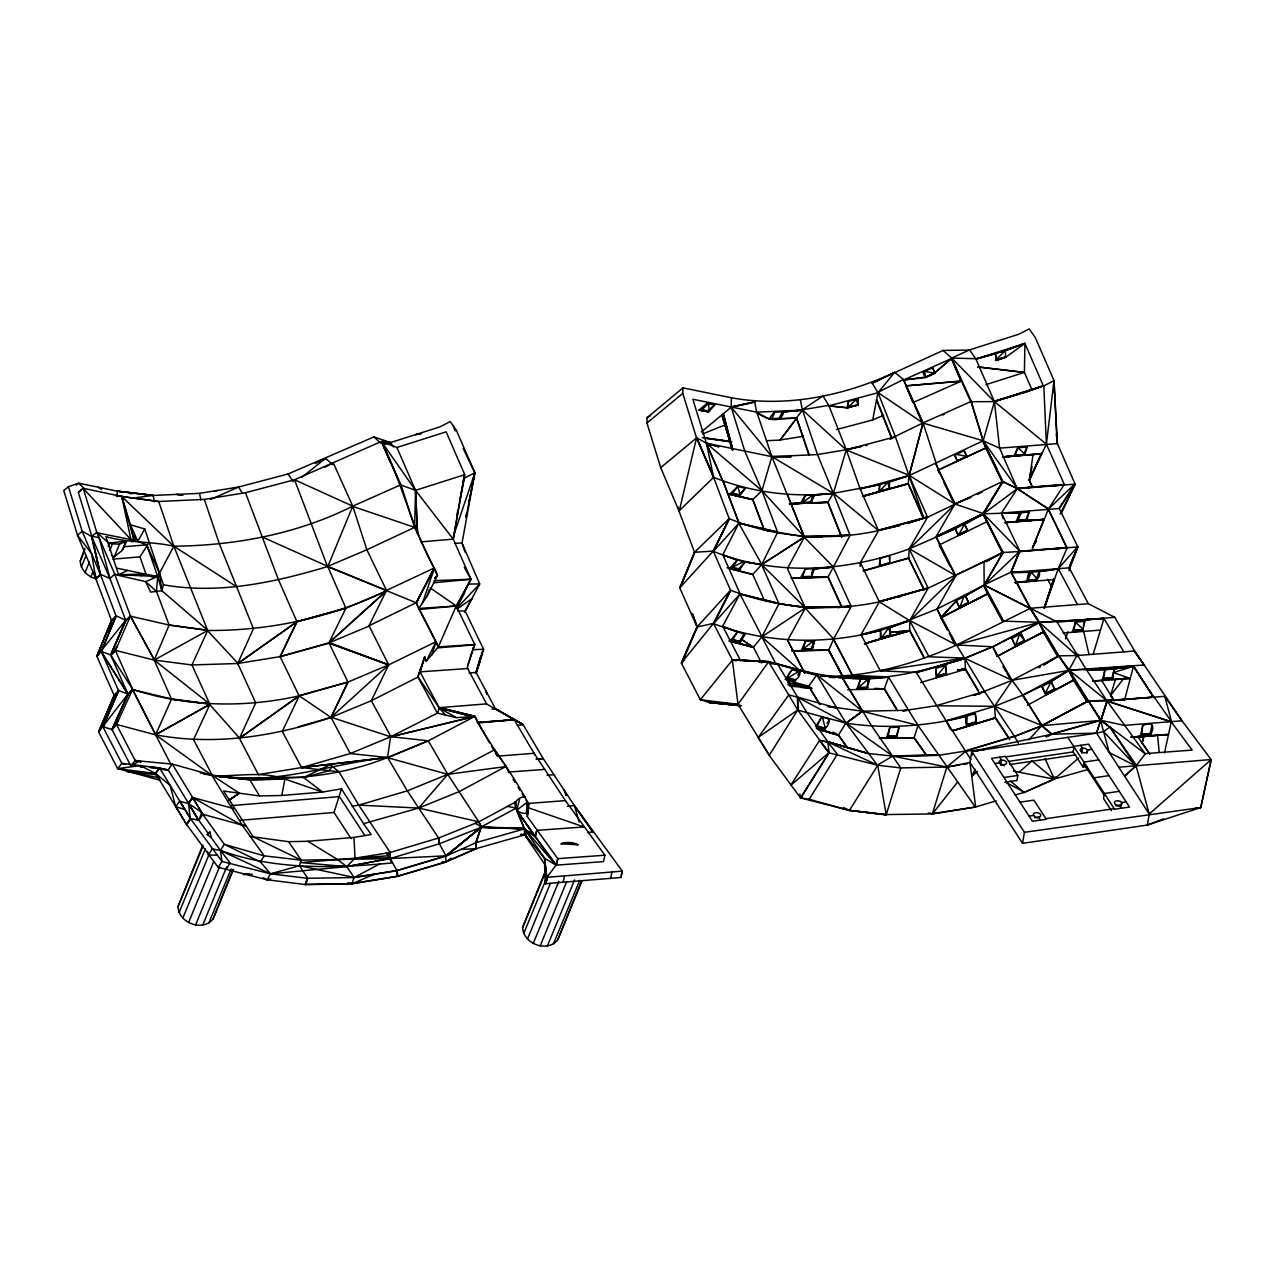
<?xml version="1.0" encoding="UTF-8"?>
<svg xmlns="http://www.w3.org/2000/svg" width="1275" height="1275" viewBox="0 0 1275 1275"><rect width="100%" height="100%" fill="white"/><g stroke="black" fill="none" stroke-linecap="round" stroke-linejoin="round"><path stroke-width="1.5" d="M1054.027 778.945L1052.034 777.479L1053.596 777.32L1054.027 779.121L1013.37 771.072M212.096 848.895L220.432 850.457L270.491 873.821L307.259 878.284L354.211 877.551L396.907 870.666L446.234 855.971L461.024 849.421L475.894 848.688L475.926 842.711L481.057 827.316L439.381 843.779L390.23 858.521L346.752 866.617L270.491 873.821L221.93 861.438L190.485 818.677L159.55 767.948L121.858 763.374L102.861 726.75L118.527 690.636L101.283 651.541L115.993 615.793L100.47 574.643L82.19 531.308L68.42 486.699L78.668 483.193L117.204 491.146L153.638 495.449L199.537 493.345L238.553 487.034L288.134 473.965L373.846 436.958L390.628 442.537L439.668 426.966L450.234 421.595L456.418 430.408L474.842 472.786L466.044 517.236M938.432 470.252L923.036 422.822L903.465 379.472L894.62 372.332C844.703 395.744 786.452 407.761 731.691 397.832L682.954 387.855L682.794 393.338L696.533 437.963L660.689 467.638L678.842 510.685L694.54 552.282L679.75 587.855L697.058 626.949L681.344 663.096L700.342 699.72L709.585 702.541L740.998 705.824M889.408 488.947L889.424 481.918L909.139 475.575L983.137 440.767L994.404 401.609L1043.811 385.911L1054.011 380.635L1035.38 337.732L1029.196 328.918L1018.629 334.305L969.574 349.876L951.676 358.068L943.102 350.418L872.084 383.026L877.997 392.716L895.401 436.799L923.849 517.953M923.769 656.577L909.856 630.503L890.189 632.416L890.237 627.523L937.045 609.036L984.061 585.193L1019.347 551.645L1077.805 546.911L1059.302 508.518L1075.112 484.133L1057.405 443.62L1056.322 434.185M864.689 643.811L909.649 630.87L909.744 620.654L928.168 588.126L1003.154 552.505L1019.649 551.517L1011.059 572.443L1030.184 608.287L1058.824 655.828L1088.053 700.995L1125.825 699.481M1039.157 622.71L1043.444 632.018L1015.522 646.298L1011.888 638.424L1021.132 633.579L1024.781 641.5L997.13 656.37L992.811 646.999L1039.157 622.71L1058.521 656.067L1043.747 664.913M928.327 812.94L932.535 813.721L975.678 806.963L969.956 762.482L971.805 751.437L1051.811 734.209L1100.915 720.295L1124.215 725.379L1182.005 720.789L1134.638 650.967L1123.801 651.892L1104.007 618.471L1039.348 622.296L992.667 646.76L965 658.362L916.311 672.419L880.324 670.825L861.039 634.695L879.336 601.864L928.168 588.126L909.218 548.919L927.531 517.236L1002.772 481.392L983.36 513.825L1003.154 552.505L984.475 584.667L1010.932 572.188L1019.347 551.645L1011.059 572.443L1069.215 567.853L1077.805 546.911L1068.96 570.722M880.292 639.014L880.531 630.312L909.744 620.654L929.013 656.784L964.856 658.123L992.667 646.76L1012.143 680.292L1022.869 695.13L1041.93 725.65L1051.811 734.209L1096.596 733.141L1103.592 731.627L1109.888 727.005L1136.455 765.446L1134.957 765.08L1109.888 727.005M160.507 780.332L117.635 768.586L98.637 731.977L127.914 694.062L118.687 690.556L110.654 708.518L114.16 695.433L96.868 656.322L101.283 651.398L110.67 654.952L132.409 688.914L128.106 694.365L112.088 729.746L116.455 724.439L155.582 734.814L212.463 775.79C236.289 776.634 262.14 770.785 284.883 779.089L249.788 779.79L211.714 775.057L172.268 764.092L139.469 760.984L130.831 765.877L111.961 729.491L127.914 694.062L110.782 655.238L125.795 620.511L109.985 578.595L100.454 574.212L91.975 536.663L78.317 492.325L83.194 488.277L121.747 496.501L158.722 501.489L204.319 499.402L245.469 492.724L294.541 479.751L381.177 441.564L396.907 447.477L446.154 431.842L464.546 474.172L453.262 539.15L470.953 579.217L455.924 607.824M486.381 703.896L514.287 719.881L534.066 753.286L565.51 800.764L604.924 855.222L603.521 861.613L556.41 865.135L557.812 858.744L527.26 816.478L528.822 804.684C513.586 773.654 490.381 747.341 474.953 716.343L439.477 707.657L444.895 709.777M1032.065 390.07L1024.415 372.443L1024.925 343.405L975.901 359.008L1005.29 350.609L1024.925 343.405L1043.317 385.735L1025.451 392.27M969.574 350.083L943.102 350.418M995.504 354.004L996.014 360.411L995.52 353.717L975.901 359.008L969.574 349.876M1023.65 393.29L1021.992 393.433L1043.317 385.735L994.261 401.29L975.901 359.008L1005.29 350.609L1024.925 343.405L1005.704 357.335L1005.29 350.609L996.078 359.821L1005.847 356.713M1053.803 392.238L1054.011 380.635L1046.392 444.178L1029.292 480.101L1032.495 487.401L1029.292 480.101L1033.005 455.095M429.962 587.711L456.243 605.976L474.73 644.465L438.345 646.903L418.678 608.446L426.918 596.525L437.453 575.392L414.63 527.372L415.523 490.333L396.907 447.477M945.891 674.73L945.604 665.438L935.93 668.307L936.217 677.583L946.401 674.236L945.62 665.853M728.742 568.459L752.712 574.451L761.653 564.65L777.623 532.297L761.94 490.716L744.775 451.159L731.133 406.868L754.736 401.816L756.649 412.383L769.255 419.061L796.413 418.088L802.453 410.088L756.808 412.176L692.851 399.25L706.398 443.222L713.617 477.344L729.3 518.925L713.363 551.374C776.156 576.475 846.488 571.694 909.218 548.919L955.246 528.742L983.025 513.984L936.137 536.552L955.533 576.284M117.125 496.676L117.348 491.178M660.689 467.638L646.951 423.029L647.11 417.706L682.954 387.855M731.133 406.868L731.404 397.784M856.768 689.153L867.064 688.373L868.084 679.049L856.768 689.153L860.466 679.208L869.646 679.017M525.061 796.732C511.116 797.72 512.199 814.263 526.4 813.386L527.547 802.007L526.495 813.37L527.308 814.597M872.212 383.345L894.62 372.332L877.997 392.716L828.83 405.864L847.891 407.825L848.353 401.386L858.155 398.804L857.501 401.912M858.139 398.884L857.836 404.972L856.88 404.956M514.016 719.291L523.101 724.614L543.134 758.45L574.356 805.513L622.343 871.144L620.941 877.487L545.461 883.687L546.035 870.363L544.473 858.139L524.408 828.782L517.172 812M975.279 713.57L976.395 722.798L975.279 713.57L967.279 715.96L966.291 726.32L965.637 716.582C926.702 726.367 885.934 729.268 846.186 723.164L797.911 710.159L797.337 697.058L788.747 694.987L768.427 661.613L732.312 659.765L713.458 623.411L730.543 590.197C777.718 608.43 829.786 612.351 879.336 601.864L909.744 620.654L888.579 628.001L880.993 638.632L864.482 643.811M860.147 566.403L860.37 562.658L878.539 530.623L927.531 517.236L909.155 475.511L922.925 422.949L971.263 401.402L983.137 440.767L1002.915 481.695L1017.291 488.66L1048.464 509.044L1074.984 483.831M879.989 566.084L889.934 562.849L889.599 555.565L879.862 558.322L879.399 566.18L887.113 564.028M889.36 559.518L889.599 555.565M898.668 597.322L900.325 596.748M924.056 590.118L908.661 558.275L909.218 548.919M890.141 636.145L890.237 627.635M812.366 648.816L813.02 641.038L814.582 640.99L812.063 649.501L802.915 649.74L805.418 641.261L813.02 641.038L803.218 649.055L812.366 648.816L814.263 641.692M170.738 764.044L155.582 734.814L171.503 699.21L154.211 660.083L169.161 625.053L156.442 591.329L157.702 576.523L173.846 546.226L158.722 501.489M1142.703 725.571C1154.943 720.263 1154.353 729.316 1149.731 735.595L1140.376 736.249L1141.715 734.559L1142.687 725.666L1140.376 736.249L1130.893 737.189M464.546 474.172L453.262 539.15L420.941 541.891M789.416 503.848L800.509 503.258L805.242 495.529L833.356 493.345L879.654 484.675L879.575 491.752L862.761 496.278L878.826 491.72L879.654 484.58L889.424 481.918M923.227 518.176L908.167 483.958L909.155 475.511L923.116 423.093L983.137 440.767L999.6 448.147L1057.405 443.62L1054.011 380.635L1057.071 443.652M927.387 516.997L907.657 523.324L927.387 516.933L878.411 530.32L896.134 526.416M1093.105 681.28L1130.288 678.412L1133.459 666.315L1104.899 669.901L1102.237 680.197L1112.581 678.762L1114.286 669.152L1133.491 666.219L1153.779 697.425L1133.491 666.219L1086.475 669.805L1056.927 621.897L1030.519 608.255L956.393 645.07C913.649 664.259 867.207 677.742 819.968 676.212M1102.269 680.085L1103.672 678.667L1104.899 669.901L1086.475 669.805L1107.13 701.091L1145.253 753.828L1136.105 765.908L1124.582 776.14L1135.754 765.94L1103.592 731.627M527.579 837.563L524.647 834.87L476.244 848.592L446.059 861.932L445.66 856.083L481.249 826.917L478.858 821.865L438.68 837.978L439.03 843.891L438.584 838.01L407.315 790.835L387.552 757.493L390.596 736.807L437.325 713.123L456.354 717.634L475.097 716.582L439.142 707.673L417.881 676.754L424.639 656.976L426.217 661.263L438.345 646.903L456.243 605.976L470.953 579.217L464.291 567.311M622.343 871.144L547.31 877.296L545.796 883.655L546.911 877.248L544.473 858.139L524.105 833.914M1000.556 765.143L1001.401 760.139L999.488 757.222M1020.016 802.182L1033.882 800.158L1046.313 819.251L1032.447 821.275L991.52 758.386L1005.385 756.346L1017.817 775.439L1016.972 780.459L1004.843 782.228M1181.845 720.582L1211.25 759.741L1200.763 807.537L1147.372 825.052L1022.582 843.333L1024.431 832.304L971.805 751.437L1096.596 733.141L1100.484 720.662M1081.662 753.254L1082.507 748.25L1080.61 745.333M1086.794 766.53L1083.065 767.072L1083.909 762.067L1098.811 759.884M1086.874 753.334L1087.432 749.987L1091.942 749.333M1121.076 805.896L1121.633 802.549L1126.144 801.895M1083.272 626.344L1084.786 621.355L1075.431 622.088L1072.45 631.922L1082.81 630.631L1084.754 621.483M463.08 448.226L474.842 472.786L462.028 543.023L465.088 552.107M926.128 755.087L914.079 737.89L895.735 737.795L899.018 727.244L889.823 727.435L886.539 737.954L896.819 737.014L898.987 727.372M886.539 737.954L888.133 736.328L889.823 727.435M211.363 837.787L209.849 831.938L207.172 834.551L211.363 837.787L220.432 850.457C275.272 870.188 334.879 868.339 392.094 862.952L389.369 858.649L301.203 860.147L253.215 836.862L223.571 791.042L259.542 795.951L281.807 795.472L284.883 779.089M1030.009 478.157L1030.79 474.3M1019.857 551.183L1067.191 547.565L1058.202 568.953L1039.045 571.519C1043.03 582.388 1020.861 586.086 1029.562 572.682M465.853 517.108L466.634 513.267M468.594 503.625L474.842 472.786L464.483 478.093L459.717 501.187M556.49 864.785L557.749 858.649L604.924 855.222M865.709 445.644L867.414 445.023M456.928 514.654L457.725 510.797M848.337 401.45L847.094 407.538L857.868 404.701L856.481 399.234L848.082 407.283M891.719 438.584L876.499 400.015L877.997 392.716M876.499 400.015L872.722 419.969L836.464 429.532M1029.292 480.101L1041.675 453.135L1029.292 480.101L1032.065 466.65M83.194 488.277L96.757 532.312L114.686 574.021L130.464 615.937L117.3 646.266L110.782 655.238L115.356 650.377L154.211 660.083L191.935 664.96L237.74 663.51L280.149 656.625L328.934 642.839L345.892 608.271L327.755 566.403L366.865 549.764L414.63 527.372L401.099 485.058L381.496 441.564L415.523 490.333L453.262 539.15M527.26 816.478L528.248 811.92L527.515 804.461L528.822 804.684L526.129 800.222M68.42 486.699L63.75 490.572L77.488 535.181L95.8 578.754L111.499 620.351L108.662 633.388L116.168 615.841L125.683 620.224L110.511 655.159L125.795 620.511L130.464 615.937M536.791 830.168L535.165 836.878L556.075 865.167L546.911 877.248L545.302 883.479L544.568 863.988L524.519 834.679L520.582 834.44L524.567 834.742L527.069 837.038M545.796 883.655L547.31 877.296L545.302 883.479M563.168 882.093L564.554 875.734M610.566 878.539L611.968 872.18M622.184 870.937L620.941 877.487M1152.074 724.965L1149.731 735.595L1130.861 737.285M1164.442 753.047L1171.279 721.857L1107.13 701.091L1100.915 720.295L1108.326 725.81L1100.564 720.391L1069.087 669.917L1058.824 655.828L1012.143 680.292L974.036 695.385M545.461 883.687L546.784 877.742M858.107 688.388L860.418 679.336M857.9 688.564L867.271 688.197L869.598 679.129L867.765 684.053M416.128 527.212L416.989 523.627L415.523 490.333L401.099 485.058M677.997 506.94L679.24 511.052L696.533 437.963L713.617 477.344C751.342 492.373 792.938 497.776 833.356 493.345L850.106 535.341L827.969 577.208L841.755 607.41M1019.633 513.06L1017.753 520.662L1016.175 521.523L1019.729 512.821L1029.053 512.04L1026.757 520.391L1025.546 520.678L1029.053 512.04M417.881 676.754L420.75 668.259M461.024 849.421L476.133 842.6L524.36 828.925L535.516 836.862L516.742 810.167L519.562 799.298M1114.254 669.279L1111.609 679.479L1130.288 678.412L1124.375 700.628M1149.827 754.067L1142.129 743.15L1144.058 735.723M1143.946 735.516L1142.129 743.15M281.807 795.472L322.591 792.062L341.493 788.842L334.018 812.478L351.151 838.679M125.795 620.511L130.433 616.192L169.161 625.053L207.57 630.169L161.861 590.707L163.439 584.795L144.744 528.998L130.448 524.742L121.747 496.501L158.323 501.473M1017.737 447.844L1027.108 446.951L1024.893 454.474L1023.283 455.095L1041.866 453.836L1002.851 457.103M756.808 412.176L771.885 456.641L761.94 490.716L752.696 499.688L727.643 493.887M696.437 437.644L706.398 443.222L771.885 456.641L833.356 493.345L817.514 454.553L802.342 409.769L822.949 395.967L828.75 405.354L846.265 449.74L833.356 493.345L827.73 502.525L841.468 536.966M475.957 672.786L480.787 656.051M492.007 709.091L495.64 708.82L523.069 724.551L495.353 708.581L476.244 672.754L483.576 649.326L465.088 610.932L471.989 598.533L457.088 609.099M1093.058 654.601L1104.007 618.471L1039.492 622.535L1076.849 655.541L1123.801 651.892M1113.936 700.597L1110.557 695.544L1115.705 678.603M467.558 665.98L472.053 651.461M481.344 654.218L483.576 649.326L472.627 649.644L474.73 644.465L467.272 667.702L486.668 704.103M1044.177 607.904L1053.883 578.818M1044.512 607.888L1051.253 586.117L1047.572 579.217M200.255 772.889L211.714 775.057L242.601 825.722L250.314 836.48L288.628 841.691L301.203 860.147L299.466 865.709L307.753 878.395L305.825 884.611L267.065 879.782L218.168 867.303L186.612 824.479L155.582 773.558L140.569 765.622L117.635 768.586L121.858 763.374L125.46 764.458M476.404 670.778L480.914 656.306M888.595 677.184C847.54 682.523 807.41 673.104 768.586 661.852L732.312 659.765L738.018 704.294L768.889 754.912L800.525 797.911L849.421 810.406L886.189 814.773L900.772 767.885L871.829 726.208L842.584 678.173L888.595 677.184L884.228 688.962L897.186 710.43M809.8 577.447L811.729 576.332L812.685 568.969L833.212 567.104L851.174 606.486L833.515 639.253L852.481 675.367L888.452 676.945L908.533 710.223L902.827 710.828L936.057 705.76L994.564 706.318L1042.297 725.65L1100.564 720.391L1096.596 733.141L1149.221 814.008L1147.372 825.052L1163.501 818.885M451.015 858.139L446.409 861.82L397.147 876.308L352.155 883.559L305.331 884.404L307.259 878.284M1107.003 700.915L1100.915 720.295L1088.388 700.804L1107.003 700.915L1164.792 696.325L1171.613 721.841L1107.13 701.091L1101.074 720.311L1145.253 753.828M467.686 668.546L420.033 671.845L424.703 657.039M431.906 654.904L436.05 641.707L416.128 602.74L327.516 566.546C274.747 582.5 218.535 594.564 163.439 584.795M95.227 575.073L96.087 578.834C87.847 576.778 80.437 569.782 80.277 560.936L84.915 548.409M233.516 869.407L213.1 918.924C202.837 932.184 178.293 922.861 178.038 906.509L202.821 845.102M213.1 918.924L232.783 869.917M581.942 881.105L557.733 939.834C547.485 953.078 522.925 943.771 522.67 927.419L545.302 871.255M557.733 939.834L581.496 880.945M481.854 655.047L476.308 672.562M476.133 842.6L481.01 827.443L524.392 828.654L535.357 836.655L556.41 865.135M420.033 671.845L424.639 656.976M1054.313 579.488L1044.368 608.191M140.888 762.052L135.166 760.522L116.455 724.439L132.632 689.408L115.356 650.377L117.3 646.266M476.005 673.168L479.974 661.247M814.231 568.921L811.729 576.332L802.613 576.619L800.7 577.718L805.115 569.224L833.212 567.104L814.231 568.921L811.553 574.101M479.527 662.617L476.244 672.435L468.961 672.977M298.127 726.893L331.277 717.299L371.328 700.724L388.668 664.865L369.033 625.754L386.5 590.421L434.249 568.012L416.272 603.011L418.678 608.446L456.243 605.976L419.204 609.498M453.486 536.058L474.842 472.786M802.613 576.619L805.115 569.224M160.443 769.239L168.157 769.829L172.268 764.092L201.657 812.382L198.916 820.399L202.9 814.311L245.677 826.073M544.473 858.139L556.075 865.167L524.535 828.973L481.057 827.316L475.782 842.791L476.244 848.592L445.899 861.725M422.312 603.473L434.392 568.299C411.618 528.121 402.31 482.556 381.321 441.548M426.918 596.525L429.356 589.48M1065.486 638.887L1068.02 631.826M437.421 713.251L439.285 707.944L419.889 671.574M1044.241 607.936L1058.202 568.953L1038.997 571.662L1035.778 580.826L1037.308 579.727L1015.091 582.691L1033.85 580.97M472.531 482.412L474.507 476.914M1017.785 447.748L1025.02 454.123L1015.235 455.701L1017.609 448.099L1013.96 455.892L1002.612 457.008L1024.749 454.729M111.387 555.183L114.288 556.824L122.241 550.354L126.512 541.19L109.793 542.991L108.104 546.417M743.867 633.643L739.898 642.457L730.192 640.863L732.711 639.875L737.412 631.922L745.19 633.994L737.954 642.919M445.788 715.323L439.285 707.944L474.125 716.789L428.288 740.807L387.552 757.493L301.553 767.582L258.379 774.594L239.429 738.4L255.701 702.876L237.74 663.51L253.406 628.75L236.64 586.755L173.846 546.226L121.747 496.501L133.891 539.389L135.325 535.787M833.308 493.409L814.342 495.178L810.804 502.892L789.894 503.864M305.331 884.404L307.594 878.268M111.499 620.351L96.868 656.322L111.499 620.351L115.993 615.793M1027.65 581.018L1031.3 572.14L1011.41 572.427L1030.519 608.255L1039.348 622.296L956.585 644.991L937.045 609.036L955.772 575.663L935.977 536.982L983.025 513.984L964.617 524.153L958.29 535.452L967.661 530.862L964.617 524.153M1004.955 522.495L1044.002 519.292L1032.543 548.027L1044.129 519.562L1005.051 522.782M1044.129 519.562L1025.546 520.678L1044.129 519.562L1048.337 509.203L1064.099 484.691L1017.163 488.373L1002.915 481.695L983.36 513.825L1021.323 512.662L1017.864 520.312L1027.204 519.547M1021.163 633.675L1024.733 641.118L1015.522 646.058L1024.781 641.5L1015.426 645.772L1019.554 634.408L1024.542 640.672L1015.298 645.517M1069.183 568.092L1077.805 546.911M472.627 649.644L473.599 647.254M1050.903 586.149L1054.011 578.579M1068.864 567.885L1077.678 546.64M80.277 560.936L84.74 550.115M81.345 566.929L85.871 555.964M85.058 572.555L89.489 561.781M90.828 576.938L93.107 571.423M109.793 550.322L112.439 543.915L119.547 544.106L126.512 541.19M114.288 556.824L119.547 544.106M122.241 550.354L125.699 541.971M178.038 906.509L202.837 846.361M179.106 912.517L205.434 848.656M182.803 918.143L208.749 855.206M188.588 922.51L213.786 861.374M195.569 924.981L219.635 866.602M202.677 925.172L226.711 866.825M208.829 923.036L231.142 868.897M522.67 927.419L544.983 873.295M523.738 933.427L546.019 879.383M561.159 843.843C566.53 841.675 572.587 842.201 577.989 844.767L561.159 843.843L565 842.504M527.452 939.053L550.386 883.416M564.825 842.95L572.108 842.695M533.237 943.42L558.801 881.407M540.202 945.891L566.738 881.519M547.31 946.082L574.579 879.909M553.462 943.946L579.727 880.26M111.77 620.415L96.868 656.322L125.683 620.224M101.378 651.429L116.168 615.841M679.878 588.126L694.54 552.282L729.188 518.622C776.045 538.098 828.989 541.349 878.539 530.623L860.163 488.915L846.265 449.74L817.514 454.553L771.885 456.641L731.228 407.187L701.234 432.034M327.659 566.849L352.745 506.159L400.956 484.739M108.455 713.665L103.179 727.356M680.037 587.918L694.811 552.346M801.911 503.179L804.971 495.959L802.326 502.78L800.509 503.258M118.687 690.556L114.16 695.433L98.637 731.977L114.16 695.433L118.687 690.556L102.972 726.75L111.961 729.491L128.106 694.365L132.632 689.408M98.637 731.977L114.447 695.497M801.353 650.489L811.872 649.724L801.353 650.489L805.37 641.373M811.251 648.545L814.534 641.102M842.249 675.989L828.718 650.138L833.515 639.253M959.501 607.904L963.932 596.7L983.726 585.352L965.51 595.903L968.809 603.202L959.501 607.904L956.218 600.621L963.932 596.7M133.891 539.389L130.448 524.742L137.812 541.413L146.721 544.839L157.702 576.523L114.846 574.515L145.621 581.639L150.673 592.11L161.861 590.707L157.702 576.523L145.015 574.053L118.623 574.69L105.889 536.568C128.138 543.166 151.231 541.094 173.846 546.226L207.682 630.472L191.935 664.96L209.897 704.326L193.529 739.612L212.574 775.806C272.228 781.113 330.974 780.125 387.552 757.493M389.736 857.852L355.04 858.202L300.438 862.585L346.752 866.617L390.23 858.521L445.979 855.844L481.057 827.316L446.234 855.971L481.01 827.443M815.761 726.431L821.291 717.793C833.914 716.168 828.686 727.292 822.71 730.192L816.398 728.328M816.717 728.2L824.303 729.491L816.383 727.212L821.291 717.793M1024.765 451.94L1026.997 447.19M1061.358 513.442L1075.112 484.133L1017.291 488.66L1001.497 513.06L1003.122 518.654M438.345 646.903L436.05 641.707L388.668 664.865L347.947 682.093L299.147 695.863L282.285 731.452L301.553 767.582L339.007 771.789L358.753 805.131L390.182 852.529L390.23 858.521L396.907 870.666L397.641 876.323L352.314 883.766L305.825 884.611M838.663 677.79L842.44 677.933C884.627 681.328 925.204 670.698 965 658.362L1012.143 680.292L1068.928 670.395L1051.046 681.488L1055.015 689.966L1045.819 694.875L1045.341 693.488L1051.046 681.488L1069.231 670.14L1144.121 665.008L1134.304 650.999L1144.265 665.231M386.341 590.835C330.926 617.769 269.232 630.902 207.682 630.472L154.211 660.083L209.769 704.039L171.376 698.907L132.568 689.568L155.582 734.814C214.375 745.875 274.858 736.488 330.99 717.411L347.947 682.093L328.934 642.839L386.245 591.074L345.892 608.271L297.011 621.722L280.149 656.625L299.051 695.72L330.99 717.411L350.258 753.557L387.297 757.462C333.938 763.406 282.237 783.057 227.938 777.447L249.788 779.79L284.899 779.025L322.591 792.062L303.689 777.527L281.408 777.176M774.323 412.335C764.586 422.296 772.698 421.324 774.323 412.335L802.405 410.152L783.36 412L779.392 417.276M1060.178 513.984L1075.112 484.133M426.217 661.263L436.05 641.707M983.025 513.984L936.137 536.552L954.8 504.262M438.68 837.978L389.815 852.577L388.19 855.78L355.04 858.202L346.752 866.617L354.211 877.551M722.718 554.928L738.815 523.308L777.511 532.01L738.974 523.069L723.308 481.759L738.974 523.069M795.648 680.244L793.162 681.488L785.336 679.304L792.205 669.758L800.031 671.941C799.951 684.866 779.838 681.535 791.903 670.188M771.885 456.641L790.962 456.721L771.885 456.641L804.398 537.062L761.765 564.442L738.815 523.308L713.363 551.374L729.188 518.622L713.235 551.103L730.655 590.484L713.602 623.666C767.008 643.748 825.626 645.023 880.531 630.424L861.039 634.695L909.744 620.654M729.141 641.022L753.286 647.413L761.988 636.623L778.945 603.76L761.653 564.65L743.739 561.653L729.794 568.315L739.468 569.989L745.046 561.972L761.653 564.65L805.242 607.649L823.714 607.41M434.249 568.012L416.128 602.74L369.033 625.754M416.272 603.011L434.392 568.299L437.453 575.392L434.791 578.053M457.629 606.183L464.833 592.429M587.839 832.591L592.955 831.874M837.707 607.569L851.047 606.199L805.242 607.649L778.945 603.76M455.876 607.856L470.953 579.217L434.074 580.635M464.674 612.367L479.687 583.95L462.028 543.023L454.665 543.341M722.574 626.408L739.946 594.007L778.866 603.537L805.242 607.649L828.272 607.203M946.401 674.236L936.727 677.089L935.93 668.307M1036.129 540.967L1032.399 547.756L1036.384 540.951M761.653 564.65L804.398 537.062L787.408 568.554L805.37 607.936L787.647 640.369L804.748 673.184L787.647 640.369M977.096 771.821L971.693 776.013L975.327 769.351M872.371 420.065L883.607 415.267M137.812 541.413L144.744 528.998M146.322 575.073L140.011 556.888L149.047 542.528M131.453 498.302L153.032 495.417L136.664 493.377M226.711 868.801L230.09 862.84L220.432 850.457L224.288 844.321L202.821 814.327L192.732 797.704L188.445 803.585L190.294 818.391L186.772 824.702M263.24 877.678L267.065 879.782L270.491 873.821L299.466 865.709L353.797 877.423L396.828 870.538L445.979 855.844L439.381 843.779L438.52 837.93M744.871 634.376L740.743 641.58L732.966 639.508M984.475 584.667L1002.803 552.681L982.882 513.713L959.358 525.204M168.3 770.068L158.945 767.885L155.582 773.558L126.608 771.343L159.502 777.862M270.491 873.821L260.467 861.948L264.148 855.844L301.203 860.147M982.882 513.713L1002.772 481.392M809.609 502.908L814.342 495.178M800.525 797.911L828.83 752.792L797.752 709.952L788.747 694.987L758.179 737.444L797.752 709.952L769.319 755.214L758.322 737.683M800.812 797.991L829.117 752.872L827.826 741.986L819.554 740.408L790.691 785.384L828.83 752.792L877.726 765.271L900.772 767.885L946.942 767.056L959.852 764.984M799.903 794.054L800.381 797.704L809.067 799.425L837.372 754.29L827.873 742.146L819.841 740.504L829.117 752.872L819.554 740.408M808.621 799.122L849.421 810.406L877.726 765.271L886.189 814.773M218.168 867.303L221.93 861.438L220.432 850.457M217.005 855.222L208.415 854.951L212.208 849.054M996.157 800.827L975.327 807.059L917.984 725.379L908.533 710.223L862.522 711.211L845.994 723.068L838.344 735.165L822.71 730.192L824.909 726.782M827.013 723.499L829.117 720.216M207.172 834.551L209.849 831.938M446.059 861.932L442.282 861.804M1066.84 547.597L1020 551.453L1001.497 513.06L1058.967 508.55L1074.761 484.165M175.822 806.932L186.612 824.479L190.437 818.598L198.757 820.176L208.59 833.914M779.822 440.082L803.457 436.273M1046.408 736.727L1052.018 733.906L1099.799 720.359M186.612 824.479L190.485 818.677M789.958 503.944L827.937 502.207L841.787 536.903M1012.143 680.292L994.564 706.318L995.361 718.064L1009.673 739.627M192.509 797.353L188.477 803.25L192.716 797.624L242.537 825.61M112.088 729.746L118.479 720.455M82.126 531.149L91.704 536.6L100.119 573.877L91.704 536.6L96.757 532.312L107.913 542.449M192.732 797.704L188.636 803.489L198.47 820.096L188.445 803.585M192.637 797.544L188.477 803.25L192.637 797.544L234.265 808.717M332.361 766.307L329.221 770.706L303.689 777.527L330.113 764.681L339.007 771.789M179.855 801.369L184.859 809.545L175.679 806.692L179.711 801.098M729.89 494.031L732.456 493.584L737.667 486.476L745.381 488.229L740.137 495.369L729.89 494.031L737.492 486.652M797.736 675.128L800.031 671.941M800.812 670.299L816.781 674.921L808.621 686.253L819.713 704.485M828.718 650.138L842.536 675.909L828.718 650.138L792.381 651.095M752.712 574.451L727.021 567.773M766.403 440.704L780.141 440.066L796.748 418.072L809.386 455.398M783.44 411.905C781.607 426.201 762.88 417.307 756.649 412.383M780.141 440.066L796.748 418.072L770.451 419.284M684.006 660.067L681.758 663.446L697.329 627.013L692.596 614.056M1110.557 695.544L1124.853 676.993M1154.194 697.074L1106.859 700.692L1069.231 670.14M730.4 641.102L753.429 647.238L761.637 663.08M957.668 781.957L932.344 813.944L885.695 814.566L849.421 810.406M740.679 660.864L722.845 626.487L737.412 631.922L730.304 640.703L739.58 642.568M130.831 765.877L135.166 760.522L139.469 760.984M1028.766 739.867L1041.898 725.571L1087.973 701.17M1118.765 767.215L1211.107 759.533L1200.763 807.537L1024.431 832.304M706.94 403.474L701.537 409.96L698.971 410.072L707.035 403.394L714.685 404.972L708.868 411.745L701.218 410.152M945.604 665.438L936.822 676.021L946.496 673.168M798.708 671.558L785.336 679.304M341.493 788.842L363.55 823.666L418.71 808.063L447.764 774.339L494.445 749.875L506.079 766.371M1058.378 568.523L1077.471 546.943M95.976 578.993L100.454 574.212M737.508 570.244L745.046 561.972L737.332 560.044L729.874 568.236M110.782 655.238L115.483 650.409M679.75 587.855L713.235 551.103L694.54 552.282M1002.532 621.403L987.488 593.752L940.615 617.849L956.314 600.844L959.533 607.745L968.857 603.091L965.51 595.903M1002.979 621.419L987.982 593.831L940.95 617.69L956.314 600.844M887.751 482.364L879.718 491.082L889.472 488.421L887.751 482.364L909.155 475.511L860.163 488.915L879.654 484.58M456.801 608.35L479.687 583.95L468.69 584.046M849.134 810.326L885.854 814.789M434.775 578.005L437.453 575.392M954.624 504.613L909.394 548.824L955.772 575.663M955.628 575.902L909.952 620.558L956.393 645.07M100.47 574.643L95.912 579.057L91.561 553.653L77.488 535.181L82.19 531.308M91.704 536.6L109.985 578.595L114.686 574.021M678.953 510.988L713.617 477.344L696.708 437.692L713.633 476.786M739.627 493.823L745.285 488.325M737.572 495.816L739.197 495.816M567.279 806.262L574.356 805.513M810.98 577.24L811.585 576.683L802.469 576.969M386.245 591.074L328.934 642.839L388.668 664.865L330.99 717.411L347.947 682.093L299.051 695.72M1019.203 772.22L1031.905 760.888L1054.027 779.121L1087.878 769.526M1072.45 631.922L1083.16 630.217L1081.806 631.189M515.148 801.704L516.279 808.047L481.249 826.917L475.208 823.252L478.747 821.801L447.764 774.339L428.288 740.807L390.883 736.679L371.328 700.724L418.009 677.041L437.325 713.123M1078.65 758.067L1054.377 779.025L1024.08 792.476L1014.916 794.962M932.615 367.774L923.084 372.013L925.411 377.575L924.71 371.296L934.942 373.336L932.615 367.774L934.942 373.304L925.411 377.575L903.672 379.95L912.98 402.581L960.856 381.321L951.469 358.53L903.672 379.95L925.172 377.113L934.798 372.922L951.469 358.53L970.976 402.262M934.702 372.874L951.469 358.53M971.693 776.013L977.192 771.327M528.248 811.92L526.4 813.386M76.325 485.137L78.668 483.193L84.182 488.421M646.951 423.029L682.794 393.338M708.008 410.502L714.685 404.972M718.447 446.664L706.318 443.286L713.41 445.373M301.713 477.392L325.587 458.378L332.775 464.801M78.572 492.102L83.242 488.437L130.942 539.58L131.755 541.923L136.839 539.213L130.942 539.58L96.948 532.759M584.014 826.949L536.839 830.376L535.357 836.655L516.742 810.167L527.547 802.007M553.972 774.626L547.118 775.327M1017.179 488.835L983.471 513.809L1020 551.453M1022.582 843.333L969.956 762.482L946.942 767.056L892.771 756.107L846.186 723.164L862.522 711.211L842.44 677.933M846.186 723.164L862.522 711.211L816.637 674.682L807.011 673.136M239.429 738.4L299.147 695.863C244.147 708.151 186.564 706.828 132.775 689.504L132.409 688.914M238.043 663.462L296.916 621.658L345.812 608.095M299.147 695.863L239.557 738.161L209.769 704.581M237.74 663.51L297.011 621.722M229.309 799.887L239.333 793.178L228.623 800.413L239.461 793.193M776.108 664.339L761.844 636.831L805.37 607.936M647.11 417.706L650.521 415.65M1043.795 664.769L1058.489 656.003M892.771 756.107L867.701 753.429L827.826 741.986L877.391 765.127L892.771 756.107L938.926 755.294L966.115 750.927L983.806 750.13M735.93 569.845L731.42 568.14L740.074 569.527M155.582 734.814L209.897 704.326L155.709 734.591L132.568 689.568M1087.272 702.254L1073.375 680.037L1055.031 690.078L1073.63 680.34L1068.928 670.395M478.539 821.992L515.371 802.134M916.311 672.419L946.162 720.837L994.564 706.318L1022.869 695.13L1068.896 670.331L1087.575 702.19M1045.819 694.875L1041.914 686.524L1051.046 681.488L1055.015 689.966L1045.771 694.461L1054.68 688.898L1045.341 693.488L1042.169 687.066M1045.643 694.126L1054.808 689.169M1045.771 694.461L1054.887 689.393M1073.454 680.149L1027.57 705.171M1042.297 725.65L1088.053 700.995L1041.898 725.571L1014.517 736.408L966.115 750.927L946.879 766.976L932.344 813.944L975.327 807.059M478.858 821.865L481.121 826.646M324.79 467.287L333.269 462.825L352.745 506.159L366.865 549.764L386.5 590.421L327.755 566.403M1015.155 645.198L1024.383 640.353M997.13 656.37L1043.173 632.161L1047.173 636.512M379.87 863.94L353.924 877.551L351.98 883.782L374.165 874.331M1038.886 667.702L1040.464 666.873M940.95 617.69L987.488 593.752M959.23 607.043L968.538 602.326M959.374 607.346L968.681 602.629M959.485 607.585L968.777 602.868M1024.781 641.5L1043.173 632.161M903.465 379.472L877.822 392.413L922.925 422.949L889.87 439.014L895.401 436.799L846.265 449.74L862.203 446.234M315.244 463.59L325.587 458.378M1002.58 553.302L983.041 514.048L964.665 524.248L967.39 530.209L958.019 534.799L955.246 528.742L936.009 537.03M958.147 535.07L967.39 530.209M967.518 530.496L958.29 535.452L955.326 528.934M988.81 525.045L986.515 521.873L939.133 545.031L949.843 565.972M955.628 575.392L1003.154 552.505M958.178 535.388L967.566 530.814M1025.212 700.15L1022.869 695.13L1051.046 681.488M954.736 455.127L957.477 461.327L954.736 455.127L964.187 450.697L966.928 456.896L964.251 450.856M957.254 460.785L966.705 456.354L956.346 454.378M957.318 461.104L966.817 456.609M938.304 469.965L985.846 448.003L982.802 440.927L1002.421 481.552M977.511 494.286L982.244 492.07M118.623 574.69L127.739 570.435L145.015 574.053L141.238 575.742M242.601 825.722L244.784 824.702M1046.281 736.504L1052.018 733.906M1002.915 483.337L985.846 448.003L937.954 470.124L939.675 473.678M1046.392 736.679L1051.811 734.209M925.347 377.384L934.894 373.161M942.512 415.044L944.137 414.327M210.391 499.529L238.553 487.034L242.425 493.329M965.908 669.184L920.518 682.571M368.889 626.168L329.269 642.759L388.668 664.865L329.141 643.174L280.149 656.625L296.916 621.658L278.54 579.95L245.469 492.724M955.039 503.848L970.849 497.234L955.007 503.8L935.388 463.16M428.288 740.807L387.696 757.732L447.764 774.339L505.745 766.562L459.717 791.361L418.71 808.063L358.753 805.131L352.043 806.214M447.764 774.339L407.315 790.835L358.753 805.131M702.557 433.978L724.057 425.292M956.585 644.991L984.603 691.464L1014.517 736.408L1041.532 725.985M1005.704 357.335L995.918 360.442L1005.847 357.207M976.395 722.798L966.291 726.32M974.02 695.321L984.603 691.464L936.057 705.76M213.977 491.576L217.515 490.429M967.279 715.96L946.162 720.837L950.449 729.507M995.392 360.235L1003.154 357.781M996.094 360.108L1005.863 357M985.989 384.652L1024.415 372.443L977.702 366.913L1024.415 372.443M971.391 401.721L994.404 401.609L1023.554 392.349M1133.459 666.315L1113.394 672.61L1130.288 678.412M995.217 717.841L952.457 730.894L995.361 718.064M864.482 643.748L890.795 635.731M976.443 721.618L966.801 724.519L965.637 716.582M966.848 724.901L976.491 722.017M966.848 725.252L976.507 722.351M976.459 722.622L966.753 725.698L975.949 723.483M952.074 730.766L995.568 717.729L1009.226 738.321M965.972 750.704L1014.374 736.185M397.099 870.602L397.641 876.323L446.409 861.82M916.438 672.658L965 658.362L965.35 669.375L980.045 694.206M946.528 673.551L936.854 676.706L946.528 673.853M945.397 663.829L964.856 658.123M301.553 767.582L350.258 753.557L390.596 736.807L331.277 717.299M881.168 638.042L890.874 635.237M881.137 638.313L890.843 635.524M865.868 643.174L909.505 630.599L924.327 658.394M897.903 526.017L899.56 525.539L878.411 530.32L927.531 517.236M994.261 401.29L1020.143 393.959M941.046 665.136L965 658.362M908.39 483.576L862.936 496.31L908.167 483.958M880.196 565.574L889.934 562.514L889.121 563.454M863.111 570.754L908.884 557.892M863.573 570.945L908.661 558.275M928.025 587.839L879.176 601.577L860.37 562.658M928.168 588.126L879.336 601.864M862.824 496.023L908.039 483.671M889.998 636.225L909.649 630.87M880.372 638.934L883.814 638.01M908.629 593.656L879.176 601.577L898.875 596.365M384.046 444.242L390.405 442.568L393.529 447.015M848.05 407.554L857.836 404.972M857.772 405.163L847.763 407.825L828.83 405.864M267.065 879.782L270.842 878.889M754.736 401.816L731.228 407.187L754.864 402.215M861.039 634.759L880.531 630.312M846.265 449.74L861.645 446.298M383.775 443.987L390.405 442.568L382.675 441.277M288.628 841.691L307.833 841.277L353.972 837.42L371.2 834.503L363.55 823.666M800.365 399.728L802.342 409.769L828.75 405.354M389.815 852.577L355.04 858.202L353.972 837.42M963.533 764.394L967.215 763.805M880.563 670.825L964.601 658.107M1140.376 736.249L1150.672 734.751L1141.3 735.452M1073.678 746.353L1088.579 744.17L1129.507 807.059L1114.589 809.242L1067.828 737.364M1005.752 756.92L1074.044 746.911L1073.199 751.915L1008.812 761.35M994.883 763.55L999.393 762.896M1009.864 764.506L1075.861 754.832M1003.951 777.479L1017.817 775.439M1094.141 777.798L1109.043 775.614M1119.275 791.329L1104.373 793.512L1103.528 798.533L1111.418 810.661M1029.084 816.112L1033.595 815.458M1045.946 818.693L1114.238 808.685M1050.457 486.333L1064.434 484.659L1046.392 444.178L1043.811 385.911M1016.175 521.523L1027.092 519.897L1017.753 520.662M957.621 670.459L965.35 669.375L961.557 669.136M301.808 767.614L387.297 757.462M758.752 661.964L768.713 661.677M849.995 535.038L804.27 536.759L777.623 532.297M1053.596 777.32L1056.704 777.017M1195.583 808.063L1200.763 807.537M957.637 670.124L965.35 669.375L957.413 670.14M433.548 582.803L470.953 579.217M1015.107 582.643L1026.439 581.575L1029.706 572.268L1039.045 571.519M837.755 607.474L851.047 606.199M1021.355 455.271L1002.564 457.04L1041.787 453.661M802.453 410.088L781.894 411.968L780.364 418.248L771.279 418.662M1092.739 681.169L1112.581 678.762M212.112 775.455L242.824 779.041L260.132 777.511M536.249 759.055L543.134 758.45M1015.569 455.255L1024.893 454.474M1002.517 456.864L1024.351 454.984M1063.972 484.388L1017.163 488.373L983.137 440.767L970.913 401.561M1005.003 522.607L1044.002 519.292M495.385 752.84L497.314 756.171L534.066 753.286M1149.285 735.739L1132.407 737.189L1141.555 736.408M960.489 381.002L906.111 385.863L913.059 402.183M124.36 546.704L146.721 544.839L159.295 572.826L161.861 590.707M112.981 559.135L140.011 556.888M151.837 577.001L157.702 576.523L145.621 581.639L156.442 591.329M890.189 632.416L909.649 630.79M1085.057 619.666L1114.717 617.323L1134.638 650.967M1086.428 669.726L1105.154 668.148M517.873 725.252L523.212 724.806M231.253 805.641L339.437 796.604L364.937 835.603M240.338 820.303L334.018 812.478M249.183 874.012L243.286 874.507L252.338 874.236M960.856 381.321L906.095 385.815L923.116 423.523M1017.609 520.949L1026.949 520.184M1026.757 520.391L1017.227 521.268L1023.586 520.917M437.484 647.891L474.571 644.847M1133.332 665.996L1086.475 669.805L1114.286 669.152M129.795 493.696L135.501 493.25L117.204 491.146M1028.064 580.109L1037.404 579.36L1031.3 572.14M1027.459 581.145L1036.814 580.412M1015.346 582.548L1054.377 579.583M1030.519 608.255L1088.324 603.697L1114.717 617.323M486.524 703.88L439.142 707.673L474.953 716.343L478.045 722.989L513.793 719.61L514.606 720.407M1057.071 622.136L1104.007 618.471L1075.702 620.399M1089.009 654.473L1083.272 629.595L1074.028 630.217L1073.646 631.189L1083.001 630.472M1083.288 629.882L1073.933 630.615L1075.399 622.216L1083.383 629.483M1073.454 631.364L1082.81 630.631M1063.318 633.006L1100.484 630.105M477.344 722.511L513.793 719.61M1113.234 699.019L1101.664 680.515M1103.752 678.252L1113.107 677.535M1103.672 678.667L1113.027 677.949M1103.544 679.017L1112.916 678.3M1103.401 679.288L1112.756 678.571M1106.859 700.692L1153.859 697.106M508.534 772.06L544.871 769.399M528.137 803.457L565.462 800.604M579.185 822.12L574.467 805.593M1141.794 734.129L1151.166 733.428L1150.847 734.528L1141.476 735.229M1141.715 734.559L1151.102 733.858M1141.619 734.926L1150.99 734.225M1145.093 753.621L1192.157 750.098L1171.279 721.857M1210.915 759.773L1149.221 814.008L1136.105 765.908L1134.957 765.08M477.456 722.558L514.287 719.881M1149.476 735.739L1168.49 734.607L1131.228 737.396L1168.075 734.32M1036.033 487.066L1017.163 488.373L999.6 448.147L994.404 401.609L951.676 358.068L975.758 358.705M977.734 751.071L971.805 751.437L972.124 755.262M536.329 759.167L543.341 758.768M800.365 577.718L791.265 578.181L804.174 577.671L791.329 578.244M173.846 546.226C235.333 545.572 297.537 533.938 352.745 506.159L294.541 479.751L327.516 566.546M792.094 578.276L828.176 576.922L842.058 607.33M802.326 502.78L811.442 502.43M827.937 502.207L789.56 503.657L827.73 502.525M802.278 577.24L811.41 576.953M811.203 577.145L801.847 577.527L827.842 576.922M791.711 578.356L827.969 577.208M850.106 535.341L804.27 536.759L761.94 490.716L706.398 443.222L723.132 481.711L706.493 444.019M457.757 611.123L465.088 610.932M791.695 650.84L828.909 649.867M805.242 607.649L851.174 606.486M1026.247 488.182L1017.163 488.373L1026.232 488.213M858.569 687.4L867.733 687.209M858.442 687.799L867.622 687.607M858.298 688.133L867.462 687.942M847.747 689.743L884.563 688.946L897.616 710.573M800.7 577.718L802.565 577.687M1086.332 669.582L1069.087 669.917L1076.849 655.541L1058.824 655.828M888.229 735.914L897.441 735.739M897.329 736.169L888.133 736.328L887.623 737.189L896.819 737.014M887.99 736.695L897.186 736.52M887.814 736.982L897.01 736.822M914.271 737.667L879.144 738.289L914.079 737.89L890.858 738.082M938.782 755.087L892.628 755.9L938.926 755.294M1001.497 513.06L1019.729 512.821M141.047 761.653L135.501 760.569M895.735 737.795L914.111 737.795L917.984 725.379L862.585 711.322M242.824 779.041L284.899 779.025M829.977 676.674L888.452 676.945M811.442 687.942L789.91 686.221M874.682 688.819L884.563 688.946L874.969 688.325M821.514 537.094L804.238 536.823L821.833 537.285M821.881 537.189L804.238 536.823L787.631 495.067M777.033 663.669L771.12 663.494L777.033 663.669L768.044 661.645M524.408 828.782L480.914 827.093L524.168 828.224L516.279 808.047L507.498 806.422M829.228 677.423L834.886 677.647M812.828 674.507L816.637 674.682L846.042 723.164L877.423 765.191M956.824 645.007L992.667 646.76M732.312 659.765L768.427 661.613M961.876 669.056L965.701 669.279L978.435 690.795M811.123 688.373L801.417 687.544L808.908 686.332L812.063 688.691M709.585 702.541L740.871 705.633L709.585 702.541L738.352 704.39L700.342 699.72L732.456 660.02L768.586 661.852L738.018 704.294L709.314 702.461L738.352 704.39M140.107 766.673L143.868 766.913M149.526 767.279L158.945 767.885M150.163 767.391L159.757 768.012L155.582 773.558L117.635 768.586M140.377 766.705L144.25 766.976M150.067 767.359L159.757 768.012M787.775 684.898L808.908 686.332L820 704.549M115.786 495.672L122.48 496.389M135.309 760.569L137.525 760.777M160.315 769.048L168.157 769.829L198.757 820.176M203.841 774.18L211.714 775.057L239.333 793.178M156.57 774.786L126.608 771.343L155.789 773.622L170.117 785.336L175.679 806.692M117.3 491.21L153 495.481M218.057 776.204L231.763 777.862M862.346 711.195L827.905 706.398M171.503 699.21L209.769 704.039M702.286 437.532L729.81 441.325M705.218 438.249L731.93 441.931M169.161 625.053L207.682 630.472M703.88 437.819L730.097 441.644M766.785 530.336L777.511 532.01M91.88 536.345L99.036 537.508L109.985 578.595M787.727 682.715L808.908 686.332L788.03 680.515M827.618 706.446L836.942 708.071L797.337 697.058M698.971 410.072L708.549 411.857L700.581 410.279M347.963 882.778L352.155 883.559M700.549 410.407L709.187 411.538L701.537 409.96M722.208 415.236L732.392 449.916M116.902 568.156L127.739 570.435M727.611 493.776L752.967 499.752M418.71 808.063L478.747 821.801M732.742 493.266L740.408 495.051L737.667 486.476M732.456 493.584L740.137 495.369M732.153 493.823L739.835 495.608M731.515 494.031L739.516 495.752M727.531 493.584L752.856 499.449L764.49 530.273M475.097 716.582L439.285 707.944L456.354 717.634M763.438 599.872L778.898 603.649M740.329 569.192L732.615 567.263L737.221 560.171L722.925 554.976L740.106 593.799L778.818 603.473M731.738 568.06L739.771 569.798M731.42 568.14L739.133 570.068M571.901 843.189L577.989 844.767M737.093 570.292L729.38 568.252L730.718 568.698M732.711 639.875L740.488 641.947M732.44 640.178L740.201 642.233M732.121 640.385L739.898 642.457M797.146 669.263L777.463 663.988L816.781 674.921M729.173 640.879L753.429 647.238M788.046 677.678L795.887 679.862M795.377 680.563L787.249 678.635L795.074 680.802M794.771 680.962L786.93 678.778L786.93 679.766M817.466 726.001L825.371 728.28L822.646 718.176M817.243 726.415L825.164 728.678M816.988 726.75L824.893 729.029M816.701 727.021L824.606 729.3M817.403 728.965L838.488 735.022L847.684 747.883M817.546 729.188L838.344 735.165L822.805 730.049M867.542 753.206L827.842 741.795L806.342 711.753L797.624 697.234L845.994 723.068M817.482 729.077L838.344 735.165M706.398 443.222L718.813 446.856M867.701 753.429L827.842 741.795L847.843 747.724M732.599 659.828L736.185 660.928M983.216 513.538L954.911 504.039L909.298 475.4M352.824 506.462L414.63 527.372M528.567 807.856L583.775 826.869M722.925 554.976L737.332 560.044M109.793 542.991L112.439 543.915M574.244 805.609L593.082 832.161M908.533 557.988L923.562 588.253M722.845 626.487L737.412 631.922M846.361 450.027L909.059 475.24M263.064 537.333L327.42 566.243M843.62 807.601L848.975 810.103M260.467 861.948L224.288 844.321L264.148 855.844L250.314 836.48M1135.754 765.94L1109.234 752.553L1100.564 720.391M1030.184 608.287L984.173 585.05L983.981 561.877M833.005 732.137L838.631 735.245M101.506 488.978L98.382 487.257L101.49 488.978M1005.784 782.34L1024.287 792.158M1074.442 652.688L1079.335 655.525M1017.243 488.564L1048.464 509.044M307.833 841.277L337.572 859.557L346.752 866.617M753.334 647.349L741.078 639.078L753.143 647.158M201.657 812.382L202.821 814.327L201.657 812.382L188.636 803.489L180.03 801.417L190.294 818.168M1042.886 631.635L1057.979 657.055M1041.659 725.842L1051.668 734.002M994.404 401.609L1046.392 444.178M833.563 493.313L878.539 530.623M1010.517 781.113L1024.08 792.476L1054.377 779.025L1045.054 758.705M761.844 636.831L800.812 671.431M373.846 436.958L380.731 443.11M802.342 409.769L846.09 449.788M524.471 834.535L527.021 836.942M804.27 537.285L833.34 566.881M207.57 630.711L237.851 663.271M805.242 608.159L833.675 638.934M529.619 840.958L524.647 834.87L524.36 828.925L526.575 837.133L524.535 828.973M1101.106 720.773L1088.388 700.804M533.906 753.302L535.357 755.23M386.245 853.15L390.23 858.521M838.201 734.942L847.397 747.803M1164.649 696.102L1182.005 720.789M1154.353 697.298L1171.613 721.841M1149.763 753.987L1137.698 736.424M517.491 811.761L535.022 836.671M915.37 739.245L926.399 754.975M578.627 811.426L592.859 832.081M946.162 720.837L970.865 759.486M288.134 473.965L293.234 481.775M1133.491 666.219L1153.779 697.425M1111.051 695.768L1114.175 700.581M1119.625 805.306L1121.522 808.222M1083.654 763.582L1104.118 795.026M1072.833 751.357L1083.065 767.072M1038.519 817.195L1040.416 820.112M127.914 694.062L102.048 652.959L128.106 694.365M1022.869 695.13L1041.93 725.65M513.06 779.232L515.068 782.467M518.08 787.312L520.104 790.532M522.113 793.767L524.121 797.002M777.32 663.749L797.624 697.138M249.788 779.79L259.542 795.951M1002.931 666.363L1005.832 671.351M1006.788 672.993L1009.673 677.965M479.017 724.646L489.6 742.895M491.528 746.21L493.457 749.525M1014.517 736.408L1018.279 743.134M985.846 448.003L996.763 468.69M983.726 585.352L1003.266 621.308M947.468 629.675L941.858 619.331L947.357 629.722M954.911 643.365L949.317 633.053L953.764 641.771M951.788 638.408L953.652 641.819M1069.215 567.853L1088.324 603.697M1058.298 568.666L1077.407 604.509M833.547 639.173L852.481 675.367M761.988 636.623L739.946 594.007L713.602 623.666L730.543 590.197L697.058 626.949L681.344 663.096L713.458 623.411L697.058 626.949L692.516 614.04M1041.914 686.524L1045.341 693.488M939.293 472.021L954.64 503.816M943.962 482.572L952.568 500.374M505.936 766.163L509.044 772.778M1011.999 638.663L1015.522 646.298M494.445 749.875L496.692 754.768M951.676 358.068L971.263 401.402M914.685 405.753L921.952 421.882M983.758 585.416L987.631 594.007M937.045 609.036L940.918 617.626M752.601 574.164L763.884 599.123M908.517 483.863L923.594 518.08M396.78 476.42L381.496 441.564L390.501 462.49M923.132 372.141L925.188 377.145M236.64 586.755L219.475 544.138L204.319 499.402M876.849 399.92L892.07 438.488M752.696 499.688L764.203 530.209M453.39 426.073L455.159 430.95M796.413 418.088L808.972 455.143M888.579 628.001L890.858 634.886L881.153 637.675L880.531 630.695M732.758 450.234L721.985 415.188L732.456 449.932M207.522 851.7L208.415 854.951M94.748 573.113L96.087 578.834L94.509 573.049M121.747 496.501L130.942 539.58M199.537 493.345L200.828 499.864M153.207 495.433L154.482 501.967M515.403 801.561L516.742 810.167M1157.525 734.846L1159.166 752.25M397.258 870.554L397.641 876.419M416.989 523.627L417.674 534.464L415.523 490.333L464.387 474.81L464.483 478.093L464.435 474.443M475.607 842.887L475.894 848.688M879.862 558.322L880.196 565.255M797.624 697.234L798.246 710.255M1115.864 805.816A3.793 2.247 9.5 0 1 1119.609 806.501M1034.758 817.705A3.793 2.247 9.5 0 1 1037.643 818.008M1001.497 765.096A3.793 2.247 9.5 0 1 1004.286 765.829M812.812 495.226L811.601 502.111L802.485 502.446L812.812 495.226M1066.713 547.326L1057.039 548.824L1066.681 547.389L1048.337 509.203L1066.713 547.326M984.173 585.05L1003.616 621.148L1039.348 622.296L1030.009 608.382L984.173 585.05M803.091 649.421L802.501 650.091L812.239 649.182L803.091 649.421M708.342 403.665L701.824 409.658L709.474 411.251L708.342 403.665M1002.66 552.394L985.926 561.637L1002.692 552.457M472.913 716.837L391.122 736.711L473.392 716.821L439.285 707.944L472.913 716.837M421.117 433.723L415.57 434.616L421.117 433.739M1029.706 572.268L1011.41 572.427L1029.674 572.379M224.049 777.033L218.264 776.411L224.097 777.033M182.644 495.258L176.779 494.397L182.628 495.274M770.148 530.91L766.466 530.352L770.116 530.942M154.323 659.844L130.433 616.192L154.323 659.844M566.323 795.425L564.156 790.054L566.307 795.441M487.018 694.349L485.855 690.763L487.018 694.365M732.79 449.597L723.308 413.738L732.742 449.629M1115.896 804.621A3.793 2.247 9.5 0 0 1121.904 803.744A3.793 2.247 9.5 0 0 1116.709 800.812A3.793 2.247 9.5 0 0 1115.896 804.621M1034.79 816.51A3.793 2.247 9.5 0 0 1040.783 815.633A3.793 2.247 9.5 0 0 1035.587 812.701A3.793 2.247 9.5 0 0 1034.79 816.51M1081.694 752.059A3.793 2.247 9.5 0 0 1087.703 751.182A3.793 2.247 9.5 0 0 1082.507 748.25A3.793 2.247 9.5 0 0 1081.694 752.059M1000.588 763.948A3.793 2.247 9.5 0 0 1006.581 763.072A3.793 2.247 9.5 0 0 1001.401 760.139A3.793 2.247 9.5 0 0 1000.588 763.948"/></g></svg>
